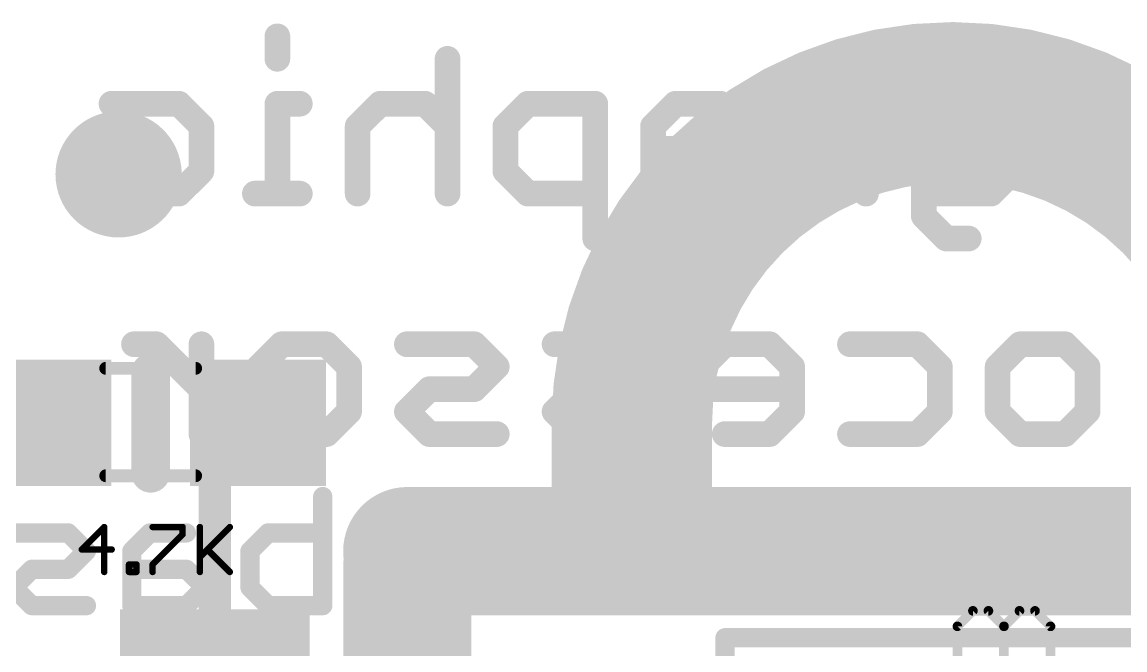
# Model space of a CAD drawing. Extents: x -13.2 to 24.1, y -14.7 to 9.9.
# Drawn here: x -0.76 to 7.97, y -3.77 to 1.21 of the extents above; entities that cross this region are included whole.
import ezdxf

# ---------------------------------------------------------------- set-up
doc = ezdxf.new("R2010")
doc.units = 0
for name, color, linetype in [('1', 12, 'CONTINUOUS'), ('21', 53, 'CONTINUOUS'), ('22', 6, 'CONTINUOUS'), ('27', 253, 'CONTINUOUS'), ('51', 53, 'CONTINUOUS')]:
    doc.layers.add(name, color=color, linetype=linetype)

# ---------------------------------------------------------------- blocks, each defined once
blk = doc.blocks.new('RECT')
blk.add_solid([(-0.5, -0.5), (0.5, -0.5), (-0.5, 0.5), (0.5, 0.5)])
blk = doc.blocks.new('PIE')
at = {"const_width": 0.5}
blk.add_lwpolyline([(0, -0.25, 1), (0, 0.25, 1), (0, -0.25)], format="xyb", dxfattribs=at)

msp = doc.modelspace()

# ---------------------------------------------------------------- linework, layer by layer
at = {"layer": '1', "const_width": 0.254}
for points in [[(-1.917, -1.9685), (-0.596, -1.9685)], [(0.762, -2.3105), (1.104, -1.9685)], [(0.762, -4.0665), (0.762, -2.3105)]]:
    msp.add_lwpolyline(points, dxfattribs=at)
at = {"layer": '1', "const_width": 0.127}
for points in [[(-0.596, -2.032, 1), (-0.596, -1.905)], [(1.1489, -2.0134, 1), (1.0591, -1.9236)], [(0.8255, -2.3105, 1), (0.6985, -2.3105)], [(0.7171, -2.2656, 1), (0.8069, -2.3554)]]:
    msp.add_lwpolyline(points, format="xyb", dxfattribs=at)
at = {"layer": '21'}
for points, const_width in [([(6.604, 0.5715, 0.4142), (4.064, -1.9685)], 1.27), ([(6.604, 0.889, 1), (6.604, 0.254)], 0.635), ([(9.144, -1.9685, 0.4142), (6.6065, 0.5715)], 1.27), ([(6.6067, 0.889, 1), (6.6064, 0.254)], 0.635), ([(6.604, 0.254, 1), (6.604, 0.889)], 0.635), ([(6.6065, 0.254, 1), (6.6065, 0.889)], 0.635), ([(4.3815, -1.9685, 1), (3.7465, -1.9685)], 0.635), ([(0.3302, -1.5685, 1), (0.1778, -1.5685)], 0.1524), ([(3.7465, -1.9685, 1), (4.3815, -1.9685)], 0.635), ([(0.1778, -2.3685, 1), (0.3302, -2.3685)], 0.1524), ([(3.7465, -2.7305, 1), (4.3815, -2.7305)], 0.635), ([(2.286, -2.7305, 1), (2.286, -3.2385)], 0.508), ([(2.54, -3.1115, 1), (2.032, -3.1115)], 0.508), ([(4.801, -3.6324, 1), (4.801, -3.7086)], 0.0762)]:
    msp.add_lwpolyline(points, format="xyb", dxfattribs=dict(at, const_width=const_width))
for points, const_width in [([(6.604, 0.5715), (6.6065, 0.5715)], 1.27), ([(4.064, -2.7305), (4.064, -1.9685)], 1.27), ([(0.254, -1.5685), (0.254, -2.3685)], 0.3048), ([(2.286, -2.9845), (10.922, -2.9845)], 1.016), ([(2.286, -3.1115), (2.286, -9.0805)], 1.016), ([(8.407, -3.6705), (4.801, -3.6705)], 0.1524)]:
    msp.add_lwpolyline(points, dxfattribs=dict(at, const_width=const_width))
at = {"layer": '22'}
for points, const_width in [([(1.2571, 1.0933), (1.2571, 0.9153)], 0.2032), ([(2.6044, 0.9153), (2.6044, -0.1524)], 0.2032), ([(-0.0564, 0.5594), (0.4775, 0.5594)], 0.2032), ([(0.4775, 0.5594), (0.6554, 0.3815)], 0.2032), ([(1.435, 0.5594), (1.2571, 0.5594)], 0.2032), ([(1.2571, 0.5594), (1.2571, -0.1524)], 0.2032), ([(2.0706, 0.5594), (1.8926, 0.3815)], 0.2032), ([(2.4265, 0.5594), (2.0706, 0.5594)], 0.2032), ([(2.6044, 0.3815), (2.4265, 0.5594)], 0.2032), ([(3.24, 0.5594), (3.062, 0.3815)], 0.2032), ([(3.7738, 0.5594), (3.24, 0.5594)], 0.2032), ([(3.7738, -0.5083), (3.7738, 0.5594)], 0.2032), ([(4.4094, 0.5594), (4.2314, 0.3815)], 0.2032), ([(4.7653, 0.5594), (4.4094, 0.5594)], 0.2032), ([(5.5618, 0.5594), (5.3839, 0.5594)], 0.2032), ([(5.9177, 0.2035), (5.5618, 0.5594)], 0.2032), ([(5.9177, -0.1524), (5.9177, 0.5594)], 0.2032), ([(6.3753, -0.3304), (6.3753, 0.5594)], 0.2032), ([(6.3753, 0.5594), (6.9092, 0.5594)], 0.2032), ([(6.9092, 0.5594), (7.0871, 0.3815)], 0.2032), ([(7.5447, 0.3815), (7.7227, 0.5594)], 0.2032), ([(7.7227, 0.5594), (8.0786, 0.5594)], 0.2032), ([(0.6554, 0.3815), (0.6554, 0.0255)], 0.2032), ([(1.8926, 0.3815), (1.8926, -0.1524)], 0.2032), ([(3.062, 0.3815), (3.062, 0.0255)], 0.2032), ([(4.2314, 0.3815), (4.2314, -0.1524)], 0.2032), ([(7.0871, 0.3815), (7.0871, 0.0255)], 0.2032), ([(7.5447, 0.0255), (7.5447, 0.3815)], 0.2032), ([(4.7653, 0.2035), (4.2314, 0.2035)], 0.2032), ([(4.9432, 0.0255), (4.7653, 0.2035)], 0.2032), ([(0.6554, 0.0255), (0.4775, -0.1524)], 0.2032), ([(3.062, 0.0255), (3.24, -0.1524)], 0.2032), ([(4.7653, -0.1524), (4.9432, 0.0255)], 0.2032), ([(7.0871, 0.0255), (6.9092, -0.1524)], 0.2032), ([(7.7227, -0.1524), (7.5447, 0.0255)], 0.2032), ([(0.4775, -0.1524), (-0.0564, -0.1524)], 0.2032), ([(1.435, -0.1524), (1.0791, -0.1524)], 0.2032), ([(3.24, -0.1524), (3.7738, -0.1524)], 0.2032), ([(4.2314, -0.1524), (4.7653, -0.1524)], 0.2032), ([(6.9092, -0.1524), (6.3753, -0.1524)], 0.2032), ([(8.0786, -0.1524), (7.7227, -0.1524)], 0.2032), ([(6.5533, -0.5083), (6.3753, -0.3304)], 0.2032), ([(6.7312, -0.5083), (6.5533, -0.5083)], 0.2032), ([(0.2995, -1.3456), (0.1216, -1.3456)], 0.2032), ([(0.6554, -1.7015), (0.2995, -1.3456)], 0.2032), ([(0.6554, -2.0574), (0.6554, -1.3456)], 0.2032), ([(1.113, -1.5235), (1.291, -1.3456)], 0.2032), ([(1.291, -1.3456), (1.6469, -1.3456)], 0.2032), ([(1.6469, -1.3456), (1.8248, -1.5235)], 0.2032), ([(2.8163, -1.3456), (2.2824, -1.3456)], 0.2032), ([(2.9942, -1.5235), (2.8163, -1.3456)], 0.2032), ([(3.9857, -1.3456), (3.4518, -1.3456)], 0.2032), ([(4.1636, -1.5235), (3.9857, -1.3456)], 0.2032), ([(4.7992, -1.3456), (4.6212, -1.5235)], 0.2032), ([(5.1551, -1.3456), (4.7992, -1.3456)], 0.2032), ([(5.333, -1.5235), (5.1551, -1.3456)], 0.2032), ([(5.7906, -1.3456), (6.3245, -1.3456)], 0.2032), ([(6.3245, -1.3456), (6.5024, -1.5235)], 0.2032), ([(6.96, -1.5235), (7.138, -1.3456)], 0.2032), ([(7.138, -1.3456), (7.4939, -1.3456)], 0.2032), ([(7.4939, -1.3456), (7.6718, -1.5235)], 0.2032), ([(1.113, -1.8795), (1.113, -1.5235)], 0.2032), ([(1.8248, -1.5235), (1.8248, -1.8795)], 0.2032), ([(2.8163, -1.7015), (2.9942, -1.5235)], 0.2032), ([(3.9857, -1.7015), (4.1636, -1.5235)], 0.2032), ([(4.6212, -1.5235), (4.6212, -1.7015)], 0.2032), ([(5.333, -1.8795), (5.333, -1.5235)], 0.2032), ([(6.5024, -1.5235), (6.5024, -1.8795)], 0.2032), ([(6.96, -1.8795), (6.96, -1.5235)], 0.2032), ([(7.6718, -1.5235), (7.6718, -1.8795)], 0.2032), ([(2.2824, -1.8795), (2.4604, -1.7015)], 0.2032), ([(2.4604, -1.7015), (2.8163, -1.7015)], 0.2032), ([(3.4518, -1.8795), (3.6298, -1.7015)], 0.2032), ([(3.6298, -1.7015), (3.9857, -1.7015)], 0.2032), ([(4.6212, -1.7015), (5.333, -1.7015)], 0.2032), ([(1.291, -2.0574), (1.113, -1.8795)], 0.2032), ([(1.8248, -1.8795), (1.6469, -2.0574)], 0.2032), ([(2.4604, -2.0574), (2.2824, -1.8795)], 0.2032), ([(3.6298, -2.0574), (3.4518, -1.8795)], 0.2032), ([(5.1551, -2.0574), (5.333, -1.8795)], 0.2032), ([(6.5024, -1.8795), (6.3245, -2.0574)], 0.2032), ([(7.138, -2.0574), (6.96, -1.8795)], 0.2032), ([(7.6718, -1.8795), (7.4939, -2.0574)], 0.2032), ([(1.6469, -2.0574), (1.291, -2.0574)], 0.2032), ([(2.9942, -2.0574), (2.4604, -2.0574)], 0.2032), ([(4.1636, -2.0574), (3.6298, -2.0574)], 0.2032), ([(4.7992, -2.0574), (5.1551, -2.0574)], 0.2032), ([(6.3245, -2.0574), (5.7906, -2.0574)], 0.2032), ([(7.4939, -2.0574), (7.138, -2.0574)], 0.2032), ([(1.6163, -2.552), (1.6163, -3.4163)], 0.1524), ([(6.4973, -2.552), (6.4973, -3.4163)], 0.1524), ([(-0.3988, -2.8401), (-0.8309, -2.8401)], 0.1524), ([(-0.2547, -2.9841), (-0.3988, -2.8401)], 0.1524), ([(0.2487, -2.8401), (0.1046, -2.9841)], 0.1524), ([(0.5368, -2.8401), (0.2487, -2.8401)], 0.1524), ([(1.0401, -2.9841), (1.1842, -2.8401)], 0.1524), ([(1.1842, -2.8401), (1.6163, -2.8401)], 0.1524), ([(3.0552, -2.8401), (2.9112, -2.9841)], 0.1524), ([(3.3433, -2.8401), (3.0552, -2.8401)], 0.1524), ([(3.4874, -2.9841), (3.3433, -2.8401)], 0.1524), ([(3.9789, -2.8401), (3.8348, -2.8401)], 0.1524), ([(4.267, -3.1282), (3.9789, -2.8401)], 0.1524), ([(4.267, -3.4163), (4.267, -2.8401)], 0.1524), ([(4.7703, -2.8401), (4.6263, -2.9841)], 0.1524), ([(5.0584, -2.8401), (4.7703, -2.8401)], 0.1524), ([(5.5618, -3.2722), (5.5618, -2.8401)], 0.1524), ([(6.138, -2.8401), (6.138, -3.2722)], 0.1524), ([(6.9295, -2.8401), (6.4973, -2.8401)], 0.1524), ([(7.0735, -2.9841), (6.9295, -2.8401)], 0.1524), ([(7.565, -2.8401), (7.421, -2.8401)], 0.1524), ([(7.8531, -3.1282), (7.565, -2.8401)], 0.1524), ([(7.8531, -3.4163), (7.8531, -2.8401)], 0.1524), ([(-0.3988, -3.1282), (-0.2547, -2.9841)], 0.1524), ([(0.1046, -2.9841), (0.1046, -3.4163)], 0.1524), ([(1.0401, -3.2722), (1.0401, -2.9841)], 0.1524), ([(2.5519, -2.9841), (1.9756, -2.9841)], 0.1524), ([(2.9112, -2.9841), (2.9112, -3.1282)], 0.1524), ([(3.4874, -3.2722), (3.4874, -2.9841)], 0.1524), ([(4.6263, -2.9841), (4.6263, -3.4163)], 0.1524), ([(7.0735, -3.2722), (7.0735, -2.9841)], 0.1524), ([(-0.8309, -3.2722), (-0.6869, -3.1282)], 0.1524), ([(-0.6869, -3.1282), (-0.3988, -3.1282)], 0.1524), ([(0.5368, -3.1282), (0.1046, -3.1282)], 0.1524), ([(0.6808, -3.2722), (0.5368, -3.1282)], 0.1524), ([(2.9112, -3.1282), (3.4874, -3.1282)], 0.1524), ([(5.0584, -3.1282), (4.6263, -3.1282)], 0.1524), ([(5.2025, -3.2722), (5.0584, -3.1282)], 0.1524), ([(-0.6869, -3.4163), (-0.8309, -3.2722)], 0.1524), ([(0.5368, -3.4163), (0.6808, -3.2722)], 0.1524), ([(1.1842, -3.4163), (1.0401, -3.2722)], 0.1524), ([(3.3433, -3.4163), (3.4874, -3.2722)], 0.1524), ([(5.0584, -3.4163), (5.2025, -3.2722)], 0.1524), ([(5.7058, -3.4163), (5.5618, -3.2722)], 0.1524), ([(5.8499, -3.2722), (5.7058, -3.4163)], 0.1524), ([(5.994, -3.4163), (5.8499, -3.2722)], 0.1524), ([(6.138, -3.2722), (5.994, -3.4163)], 0.1524), ([(6.9295, -3.4163), (7.0735, -3.2722)], 0.1524), ([(-0.2547, -3.4163), (-0.6869, -3.4163)], 0.1524), ([(0.1046, -3.4163), (0.5368, -3.4163)], 0.1524), ([(1.6163, -3.4163), (1.1842, -3.4163)], 0.1524), ([(3.0552, -3.4163), (3.3433, -3.4163)], 0.1524), ([(4.6263, -3.4163), (5.0584, -3.4163)], 0.1524), ([(6.4973, -3.4163), (6.9295, -3.4163)], 0.1524)]:
    msp.add_lwpolyline(points, dxfattribs=dict(at, const_width=const_width))
for points, const_width in [([(1.3079, 1.0933, 1), (1.2063, 1.0933)], 0.1016), ([(1.2063, 0.9153, 1), (1.3079, 0.9153)], 0.1016), ([(2.6552, 0.9153, 1), (2.5536, 0.9153)], 0.1016), ([(-0.0564, 0.6102, 1), (-0.0564, 0.5086)], 0.1016), ([(0.5134, 0.5953, 1), (0.4416, 0.5235)], 0.1016), ([(0.4775, 0.5086, 1), (0.4775, 0.6102)], 0.1016), ([(1.2571, 0.6102, 1), (1.2571, 0.5086)], 0.1016), ([(1.3079, 0.5594, 1), (1.2063, 0.5594)], 0.1016), ([(1.435, 0.5086, 1), (1.435, 0.6102)], 0.1016), ([(2.0706, 0.6102, 1), (2.0706, 0.5086)], 0.1016), ([(2.1065, 0.5235, 1), (2.0347, 0.5953)], 0.1016), ([(2.4624, 0.5953, 1), (2.3906, 0.5235)], 0.1016), ([(2.4265, 0.5086, 1), (2.4265, 0.6102)], 0.1016), ([(3.24, 0.6102, 1), (3.24, 0.5086)], 0.1016), ([(3.2759, 0.5235, 1), (3.204, 0.5953)], 0.1016), ([(3.8246, 0.5594, 1), (3.723, 0.5594)], 0.1016), ([(3.7738, 0.5086, 1), (3.7738, 0.6102)], 0.1016), ([(4.4094, 0.6102, 1), (4.4094, 0.5086)], 0.1016), ([(4.4453, 0.5235, 1), (4.3734, 0.5953)], 0.1016), ([(4.7653, 0.5086, 1), (4.7653, 0.6102)], 0.1016), ([(5.3839, 0.6102, 1), (5.3839, 0.5086)], 0.1016), ([(5.5977, 0.5953, 1), (5.5259, 0.5235)], 0.1016), ([(5.5618, 0.5086, 1), (5.5618, 0.6102)], 0.1016), ([(5.9685, 0.5594, 1), (5.8669, 0.5594)], 0.1016), ([(6.4261, 0.5594, 1), (6.3245, 0.5594)], 0.1016), ([(6.3753, 0.6102, 1), (6.3753, 0.5086)], 0.1016), ([(6.9451, 0.5953, 1), (6.8732, 0.5235)], 0.1016), ([(6.9092, 0.5086, 1), (6.9092, 0.6102)], 0.1016), ([(7.7227, 0.6102, 1), (7.7227, 0.5086)], 0.1016), ([(7.7586, 0.5235, 1), (7.6867, 0.5953)], 0.1016), ([(0.7062, 0.3815, 1), (0.6046, 0.3815)], 0.1016), ([(0.6195, 0.3455, 1), (0.6914, 0.4174)], 0.1016), ([(1.9434, 0.3815, 1), (1.8418, 0.3815)], 0.1016), ([(1.8567, 0.4174, 1), (1.9285, 0.3455)], 0.1016), ([(2.5685, 0.3455, 1), (2.6403, 0.4174)], 0.1016), ([(3.1128, 0.3815, 1), (3.0112, 0.3815)], 0.1016), ([(3.0261, 0.4174, 1), (3.0979, 0.3455)], 0.1016), ([(4.2822, 0.3815, 1), (4.1806, 0.3815)], 0.1016), ([(4.1955, 0.4174, 1), (4.2673, 0.3455)], 0.1016), ([(7.1379, 0.3815, 1), (7.0363, 0.3815)], 0.1016), ([(7.0512, 0.3455, 1), (7.123, 0.4174)], 0.1016), ([(7.5955, 0.3815, 1), (7.4939, 0.3815)], 0.1016), ([(7.5088, 0.4174, 1), (7.5806, 0.3455)], 0.1016), ([(4.2314, 0.2543, 1), (4.2314, 0.1527)], 0.1016), ([(4.8012, 0.2394, 1), (4.7294, 0.1676)], 0.1016), ([(4.7653, 0.1527, 1), (4.7653, 0.2543)], 0.1016), ([(5.8818, 0.1676, 1), (5.9536, 0.2394)], 0.1016), ([(0.6914, -0.0104, 1), (0.6195, 0.0615)], 0.1016), ([(3.0979, 0.0615, 1), (3.0261, -0.0104)], 0.1016), ([(4.9791, -0.0104, 1), (4.9073, 0.0615)], 0.1016), ([(4.9073, -0.0104, 1), (4.9791, 0.0615)], 0.1016), ([(7.123, -0.0104, 1), (7.0512, 0.0615)], 0.1016), ([(7.5806, 0.0615, 1), (7.5088, -0.0104)], 0.1016), ([(0.6046, 0.0255, 1), (0.7062, 0.0255)], 0.1016), ([(3.0112, 0.0255, 1), (3.1128, 0.0255)], 0.1016), ([(7.0363, 0.0255, 1), (7.1379, 0.0255)], 0.1016), ([(7.4939, 0.0255, 1), (7.5955, 0.0255)], 0.1016), ([(-0.0564, -0.1016, 1), (-0.0564, -0.2032)], 0.1016), ([(0.4416, -0.1165, 1), (0.5134, -0.1883)], 0.1016), ([(0.4775, -0.2032, 1), (0.4775, -0.1016)], 0.1016), ([(1.0791, -0.1016, 1), (1.0791, -0.2032)], 0.1016), ([(1.435, -0.2032, 1), (1.435, -0.1016)], 0.1016), ([(3.24, -0.1016, 1), (3.24, -0.2032)], 0.1016), ([(3.204, -0.1883, 1), (3.2759, -0.1165)], 0.1016), ([(3.7738, -0.2032, 1), (3.7738, -0.1016)], 0.1016), ([(4.2314, -0.1016, 1), (4.2314, -0.2032)], 0.1016), ([(4.7294, -0.1165, 1), (4.8012, -0.1883)], 0.1016), ([(4.7653, -0.2032, 1), (4.7653, -0.1016)], 0.1016), ([(6.3753, -0.1016, 1), (6.3753, -0.2032)], 0.1016), ([(6.8732, -0.1165, 1), (6.9451, -0.1883)], 0.1016), ([(6.9092, -0.2032, 1), (6.9092, -0.1016)], 0.1016), ([(7.7227, -0.1016, 1), (7.7227, -0.2032)], 0.1016), ([(7.6867, -0.1883, 1), (7.7586, -0.1165)], 0.1016), ([(1.2063, -0.1524, 1), (1.3079, -0.1524)], 0.1016), ([(1.8418, -0.1524, 1), (1.9434, -0.1524)], 0.1016), ([(2.5536, -0.1524, 1), (2.6552, -0.1524)], 0.1016), ([(4.1806, -0.1524, 1), (4.2822, -0.1524)], 0.1016), ([(5.8669, -0.1524, 1), (5.9685, -0.1524)], 0.1016), ([(6.4112, -0.2944, 1), (6.3394, -0.3663)], 0.1016), ([(6.3245, -0.3304, 1), (6.4261, -0.3304)], 0.1016), ([(6.5533, -0.4575, 1), (6.5533, -0.5591)], 0.1016), ([(6.5173, -0.5442, 1), (6.5892, -0.4724)], 0.1016), ([(6.7312, -0.5591, 1), (6.7312, -0.4575)], 0.1016), ([(3.723, -0.5083, 1), (3.8246, -0.5083)], 0.1016), ([(0.1216, -1.2948, 1), (0.1216, -1.3964)], 0.1016), ([(0.3354, -1.3097, 1), (0.2636, -1.3815)], 0.1016), ([(0.2995, -1.3964, 1), (0.2995, -1.2948)], 0.1016), ([(0.7062, -1.3456, 1), (0.6046, -1.3456)], 0.1016), ([(1.291, -1.2948, 1), (1.291, -1.3964)], 0.1016), ([(1.3269, -1.3815, 1), (1.2551, -1.3097)], 0.1016), ([(1.6828, -1.3097, 1), (1.611, -1.3815)], 0.1016), ([(1.6469, -1.3964, 1), (1.6469, -1.2948)], 0.1016), ([(2.2824, -1.2948, 1), (2.2824, -1.3964)], 0.1016), ([(2.8522, -1.3097, 1), (2.7804, -1.3815)], 0.1016), ([(2.8163, -1.3964, 1), (2.8163, -1.2948)], 0.1016), ([(3.4518, -1.2948, 1), (3.4518, -1.3964)], 0.1016), ([(4.0216, -1.3097, 1), (3.9498, -1.3815)], 0.1016), ([(3.9857, -1.3964, 1), (3.9857, -1.2948)], 0.1016), ([(4.7992, -1.2948, 1), (4.7992, -1.3964)], 0.1016), ([(4.8351, -1.3815, 1), (4.7632, -1.3097)], 0.1016), ([(5.191, -1.3097, 1), (5.1191, -1.3815)], 0.1016), ([(5.1551, -1.3964, 1), (5.1551, -1.2948)], 0.1016), ([(5.7906, -1.2948, 1), (5.7906, -1.3964)], 0.1016), ([(6.3604, -1.3097, 1), (6.2885, -1.3815)], 0.1016), ([(6.3245, -1.3964, 1), (6.3245, -1.2948)], 0.1016), ([(7.138, -1.2948, 1), (7.138, -1.3964)], 0.1016), ([(7.1739, -1.3815, 1), (7.102, -1.3097)], 0.1016), ([(7.5298, -1.3097, 1), (7.4579, -1.3815)], 0.1016), ([(7.4939, -1.3964, 1), (7.4939, -1.2948)], 0.1016), ([(1.1638, -1.5235, 1), (1.0622, -1.5235)], 0.1016), ([(1.0771, -1.4876, 1), (1.1489, -1.5595)], 0.1016), ([(1.8756, -1.5235, 1), (1.774, -1.5235)], 0.1016), ([(1.7889, -1.5595, 1), (1.8607, -1.4876)], 0.1016), ([(3.0301, -1.5595, 1), (2.9583, -1.4876)], 0.1016), ([(2.9583, -1.5595, 1), (3.0301, -1.4876)], 0.1016), ([(4.1995, -1.5595, 1), (4.1277, -1.4876)], 0.1016), ([(4.1277, -1.5595, 1), (4.1995, -1.4876)], 0.1016), ([(4.672, -1.5235, 1), (4.5704, -1.5235)], 0.1016), ([(4.5853, -1.4876, 1), (4.6571, -1.5595)], 0.1016), ([(5.3838, -1.5235, 1), (5.2822, -1.5235)], 0.1016), ([(5.2971, -1.5595, 1), (5.3689, -1.4876)], 0.1016), ([(6.5532, -1.5235, 1), (6.4516, -1.5235)], 0.1016), ([(6.4665, -1.5595, 1), (6.5383, -1.4876)], 0.1016), ([(7.0108, -1.5235, 1), (6.9092, -1.5235)], 0.1016), ([(6.9241, -1.4876, 1), (6.9959, -1.5595)], 0.1016), ([(7.7226, -1.5235, 1), (7.621, -1.5235)], 0.1016), ([(7.6359, -1.5595, 1), (7.7077, -1.4876)], 0.1016), ([(0.6195, -1.7374, 1), (0.6914, -1.6656)], 0.1016), ([(2.4604, -1.6507, 1), (2.4604, -1.7523)], 0.1016), ([(2.4963, -1.7374, 1), (2.4244, -1.6656)], 0.1016), ([(2.7804, -1.6656, 1), (2.8522, -1.7374)], 0.1016), ([(2.8163, -1.7523, 1), (2.8163, -1.6507)], 0.1016), ([(3.6298, -1.6507, 1), (3.6298, -1.7523)], 0.1016), ([(3.6657, -1.7374, 1), (3.5938, -1.6656)], 0.1016), ([(3.9498, -1.6656, 1), (4.0216, -1.7374)], 0.1016), ([(3.9857, -1.7523, 1), (3.9857, -1.6507)], 0.1016), ([(4.6212, -1.6507, 1), (4.6212, -1.7523)], 0.1016), ([(4.5704, -1.7015, 1), (4.672, -1.7015)], 0.1016), ([(5.333, -1.7523, 1), (5.333, -1.6507)], 0.1016), ([(1.1489, -1.8435, 1), (1.0771, -1.9154)], 0.1016), ([(1.0622, -1.8795, 1), (1.1638, -1.8795)], 0.1016), ([(1.774, -1.8795, 1), (1.8756, -1.8795)], 0.1016), ([(1.8607, -1.9154, 1), (1.7889, -1.8435)], 0.1016), ([(2.3183, -1.8435, 1), (2.2465, -1.9154)], 0.1016), ([(2.2465, -1.8435, 1), (2.3183, -1.9154)], 0.1016), ([(3.4877, -1.8435, 1), (3.4159, -1.9154)], 0.1016), ([(3.4159, -1.8435, 1), (3.4877, -1.9154)], 0.1016), ([(5.2822, -1.8795, 1), (5.3838, -1.8795)], 0.1016), ([(5.3689, -1.9154, 1), (5.2971, -1.8435)], 0.1016), ([(6.4516, -1.8795, 1), (6.5532, -1.8795)], 0.1016), ([(6.5383, -1.9154, 1), (6.4665, -1.8435)], 0.1016), ([(6.9959, -1.8435, 1), (6.9241, -1.9154)], 0.1016), ([(6.9092, -1.8795, 1), (7.0108, -1.8795)], 0.1016), ([(7.621, -1.8795, 1), (7.7226, -1.8795)], 0.1016), ([(7.7077, -1.9154, 1), (7.6359, -1.8435)], 0.1016), ([(0.6046, -2.0574, 1), (0.7062, -2.0574)], 0.1016), ([(1.291, -2.0066, 1), (1.291, -2.1082)], 0.1016), ([(1.2551, -2.0933, 1), (1.3269, -2.0215)], 0.1016), ([(1.611, -2.0215, 1), (1.6828, -2.0933)], 0.1016), ([(1.6469, -2.1082, 1), (1.6469, -2.0066)], 0.1016), ([(2.4604, -2.0066, 1), (2.4604, -2.1082)], 0.1016), ([(2.4244, -2.0933, 1), (2.4963, -2.0215)], 0.1016), ([(2.9942, -2.1082, 1), (2.9942, -2.0066)], 0.1016), ([(3.6298, -2.0066, 1), (3.6298, -2.1082)], 0.1016), ([(3.5938, -2.0933, 1), (3.6657, -2.0215)], 0.1016), ([(4.1636, -2.1082, 1), (4.1636, -2.0066)], 0.1016), ([(4.7992, -2.0066, 1), (4.7992, -2.1082)], 0.1016), ([(5.1191, -2.0215, 1), (5.191, -2.0933)], 0.1016), ([(5.1551, -2.1082, 1), (5.1551, -2.0066)], 0.1016), ([(5.7906, -2.0066, 1), (5.7906, -2.1082)], 0.1016), ([(6.2885, -2.0215, 1), (6.3604, -2.0933)], 0.1016), ([(6.3245, -2.1082, 1), (6.3245, -2.0066)], 0.1016), ([(7.138, -2.0066, 1), (7.138, -2.1082)], 0.1016), ([(7.102, -2.0933, 1), (7.1739, -2.0215)], 0.1016), ([(7.4579, -2.0215, 1), (7.5298, -2.0933)], 0.1016), ([(7.4939, -2.1082, 1), (7.4939, -2.0066)], 0.1016), ([(1.6544, -2.552, 1), (1.5782, -2.552)], 0.0762), ([(6.5354, -2.552, 1), (6.4592, -2.552)], 0.0762), ([(-0.3718, -2.8131, 1), (-0.4257, -2.867)], 0.0762), ([(-0.3988, -2.8782, 1), (-0.3988, -2.802)], 0.0762), ([(0.2487, -2.802, 1), (0.2487, -2.8782)], 0.0762), ([(0.2756, -2.867, 1), (0.2217, -2.8131)], 0.0762), ([(0.5368, -2.8782, 1), (0.5368, -2.802)], 0.0762), ([(1.1842, -2.802, 1), (1.1842, -2.8782)], 0.0762), ([(1.2111, -2.867, 1), (1.1572, -2.8131)], 0.0762), ([(1.6163, -2.8782, 1), (1.6163, -2.802)], 0.0762), ([(3.0552, -2.802, 1), (3.0552, -2.8782)], 0.0762), ([(3.0822, -2.867, 1), (3.0283, -2.8131)], 0.0762), ([(3.3703, -2.8131, 1), (3.3164, -2.867)], 0.0762), ([(3.3433, -2.8782, 1), (3.3433, -2.802)], 0.0762), ([(3.8348, -2.802, 1), (3.8348, -2.8782)], 0.0762), ([(4.0058, -2.8131, 1), (3.9519, -2.867)], 0.0762), ([(3.9789, -2.8782, 1), (3.9789, -2.802)], 0.0762), ([(4.3051, -2.8401, 1), (4.2289, -2.8401)], 0.0762), ([(4.7703, -2.802, 1), (4.7703, -2.8782)], 0.0762), ([(4.7973, -2.867, 1), (4.7434, -2.8131)], 0.0762), ([(5.0584, -2.8782, 1), (5.0584, -2.802)], 0.0762), ([(5.5999, -2.8401, 1), (5.5237, -2.8401)], 0.0762), ([(6.1761, -2.8401, 1), (6.0999, -2.8401)], 0.0762), ([(6.4973, -2.802, 1), (6.4973, -2.8782)], 0.0762), ([(6.9564, -2.8131, 1), (6.9025, -2.867)], 0.0762), ([(6.9295, -2.8782, 1), (6.9295, -2.802)], 0.0762), ([(7.421, -2.802, 1), (7.421, -2.8782)], 0.0762), ([(7.592, -2.8131, 1), (7.5381, -2.867)], 0.0762), ([(7.565, -2.8782, 1), (7.565, -2.802)], 0.0762), ([(7.8912, -2.8401, 1), (7.815, -2.8401)], 0.0762), ([(-0.2278, -3.0111, 1), (-0.2816, -2.9572)], 0.0762), ([(-0.2816, -3.0111, 1), (-0.2278, -2.9572)], 0.0762), ([(0.1427, -2.9841, 1), (0.0665, -2.9841)], 0.0762), ([(0.0777, -2.9572, 1), (0.1315, -3.0111)], 0.0762), ([(1.0782, -2.9841, 1), (1.002, -2.9841)], 0.0762), ([(1.0132, -2.9572, 1), (1.0671, -3.0111)], 0.0762), ([(1.9756, -2.946, 1), (1.9756, -3.0222)], 0.0762), ([(2.5519, -3.0222, 1), (2.5519, -2.946)], 0.0762), ([(2.8842, -2.9572, 1), (2.9381, -3.0111)], 0.0762), ([(2.9493, -2.9841, 1), (2.8731, -2.9841)], 0.0762), ([(3.5255, -2.9841, 1), (3.4493, -2.9841)], 0.0762), ([(3.4604, -3.0111, 1), (3.5143, -2.9572)], 0.0762), ([(4.5993, -2.9572, 1), (4.6532, -3.0111)], 0.0762), ([(4.6644, -2.9841, 1), (4.5882, -2.9841)], 0.0762), ([(7.1116, -2.9841, 1), (7.0354, -2.9841)], 0.0762), ([(7.0466, -3.0111, 1), (7.1005, -2.9572)], 0.0762), ([(-0.6869, -3.0901, 1), (-0.6869, -3.1663)], 0.0762), ([(-0.6599, -3.1551, 1), (-0.7138, -3.1012)], 0.0762), ([(-0.3988, -3.1663, 1), (-0.3988, -3.0901)], 0.0762), ([(0.1046, -3.0901, 1), (0.1046, -3.1663)], 0.0762), ([(0.5637, -3.1012, 1), (0.5098, -3.1551)], 0.0762), ([(0.5368, -3.1663, 1), (0.5368, -3.0901)], 0.0762), ([(2.9112, -3.0901, 1), (2.9112, -3.1663)], 0.0762), ([(3.4874, -3.1663, 1), (3.4874, -3.0901)], 0.0762), ([(4.6263, -3.0901, 1), (4.6263, -3.1663)], 0.0762), ([(5.0854, -3.1012, 1), (5.0315, -3.1551)], 0.0762), ([(5.0584, -3.1663, 1), (5.0584, -3.0901)], 0.0762), ([(-0.4257, -3.1012, 1), (-0.3718, -3.1551)], 0.0762), ([(2.8731, -3.1282, 1), (2.9493, -3.1282)], 0.0762), ([(4.24, -3.1551, 1), (4.2939, -3.1012)], 0.0762), ([(7.8262, -3.1551, 1), (7.8801, -3.1012)], 0.0762), ([(0.7078, -3.2992, 1), (0.6539, -3.2453)], 0.0762), ([(0.6539, -3.2992, 1), (0.7078, -3.2453)], 0.0762), ([(1.0671, -3.2453, 1), (1.0132, -3.2992)], 0.0762), ([(3.5143, -3.2992, 1), (3.4604, -3.2453)], 0.0762), ([(5.2294, -3.2992, 1), (5.1756, -3.2453)], 0.0762), ([(5.1756, -3.2992, 1), (5.2294, -3.2453)], 0.0762), ([(5.5887, -3.2453, 1), (5.5348, -3.2992)], 0.0762), ([(5.8768, -3.2453, 1), (5.823, -3.2992)], 0.0762), ([(5.8768, -3.2992, 1), (5.823, -3.2453)], 0.0762), ([(6.165, -3.2992, 1), (6.1111, -3.2453)], 0.0762), ([(7.1005, -3.2992, 1), (7.0466, -3.2453)], 0.0762), ([(1.002, -3.2722, 1), (1.0782, -3.2722)], 0.0762), ([(3.4493, -3.2722, 1), (3.5255, -3.2722)], 0.0762), ([(5.5237, -3.2722, 1), (5.5999, -3.2722)], 0.0762), ([(6.0999, -3.2722, 1), (6.1761, -3.2722)], 0.0762), ([(7.0354, -3.2722, 1), (7.1116, -3.2722)], 0.0762), ([(-0.6869, -3.3782, 1), (-0.6869, -3.4544)], 0.0762), ([(-0.7138, -3.4432, 1), (-0.6599, -3.3894)], 0.0762), ([(-0.2547, -3.4544, 1), (-0.2547, -3.3782)], 0.0762), ([(0.1046, -3.3782, 1), (0.1046, -3.4544)], 0.0762), ([(0.0665, -3.4163, 1), (0.1427, -3.4163)], 0.0762), ([(0.5098, -3.3894, 1), (0.5637, -3.4432)], 0.0762), ([(0.5368, -3.4544, 1), (0.5368, -3.3782)], 0.0762), ([(1.1842, -3.3782, 1), (1.1842, -3.4544)], 0.0762), ([(1.1572, -3.4432, 1), (1.2111, -3.3894)], 0.0762), ([(1.5782, -3.4163, 1), (1.6544, -3.4163)], 0.0762), ([(1.6163, -3.4544, 1), (1.6163, -3.3782)], 0.0762), ([(3.0552, -3.3782, 1), (3.0552, -3.4544)], 0.0762), ([(3.3164, -3.3894, 1), (3.3703, -3.4432)], 0.0762), ([(3.3433, -3.4544, 1), (3.3433, -3.3782)], 0.0762), ([(4.2289, -3.4163, 1), (4.3051, -3.4163)], 0.0762), ([(4.6263, -3.3782, 1), (4.6263, -3.4544)], 0.0762), ([(4.5882, -3.4163, 1), (4.6644, -3.4163)], 0.0762), ([(5.0315, -3.3894, 1), (5.0854, -3.4432)], 0.0762), ([(5.0584, -3.4544, 1), (5.0584, -3.3782)], 0.0762), ([(5.6789, -3.3894, 1), (5.7328, -3.4432)], 0.0762), ([(5.6789, -3.4432, 1), (5.7328, -3.3894)], 0.0762), ([(5.967, -3.3894, 1), (6.0209, -3.4432)], 0.0762), ([(5.967, -3.4432, 1), (6.0209, -3.3894)], 0.0762), ([(6.4973, -3.3782, 1), (6.4973, -3.4544)], 0.0762), ([(6.4592, -3.4163, 1), (6.5354, -3.4163)], 0.0762), ([(6.9025, -3.3894, 1), (6.9564, -3.4432)], 0.0762), ([(6.9295, -3.4544, 1), (6.9295, -3.3782)], 0.0762), ([(7.815, -3.4163, 1), (7.8912, -3.4163)], 0.0762)]:
    msp.add_lwpolyline(points, format="xyb", dxfattribs=dict(at, const_width=const_width))
at = {"layer": '27'}
for points, const_width in [([(-0.1142, -2.7937), (-0.2921, -2.9717)], 0.0508), ([(-0.1142, -3.1496), (-0.1142, -2.7937)], 0.0508), ([(0.2692, -2.7937), (0.5065, -2.7937)], 0.0508), ([(0.5065, -2.7937), (0.5065, -2.853)], 0.0508), ([(0.6434, -2.7937), (0.6434, -3.1496)], 0.0508), ([(0.6434, -3.031), (0.8807, -2.7937)], 0.0508), ([(0.5065, -2.853), (0.2692, -3.0903)], 0.0508), ([(-0.2921, -2.9717), (-0.0548, -2.9717)], 0.0508), ([(0.7027, -2.9717), (0.8807, -3.1496)], 0.0508), ([(0.0821, -3.1496), (0.0821, -3.0903)], 0.0508), ([(0.0821, -3.0903), (0.1414, -3.0903)], 0.0508), ([(0.1414, -3.1496), (0.0821, -3.1496)], 0.0508), ([(0.1414, -3.0903), (0.1414, -3.1496)], 0.0508), ([(0.2692, -3.0903), (0.2692, -3.1496)], 0.0508), ([(6.6415, -3.5802), (6.7643, -3.4573)], 0.0762), ([(6.7643, -3.4573), (6.8872, -3.4573)], 0.0762), ([(6.8872, -3.4573), (7.0101, -3.5802)], 0.0762), ([(7.0101, -3.5802), (7.133, -3.4573)], 0.0762), ([(7.133, -3.4573), (7.2558, -3.4573)], 0.0762), ([(7.2558, -3.4573), (7.3787, -3.5802)], 0.0762), ([(6.6415, -3.8259), (6.6415, -3.5802)], 0.0762), ([(7.0101, -3.8259), (7.0101, -3.5802)], 0.0762), ([(7.3787, -3.5802), (7.3787, -3.8259)], 0.0762)]:
    msp.add_lwpolyline(points, dxfattribs=dict(at, const_width=const_width))
for points, const_width in [([(-0.1014, -2.7937, 1), (-0.1268, -2.7937)], 0.0254), ([(-0.1052, -2.8027, 1), (-0.1231, -2.7847)], 0.0254), ([(0.2692, -2.781, 1), (0.2692, -2.8064)], 0.0254), ([(0.5192, -2.7937, 1), (0.4938, -2.7937)], 0.0254), ([(0.5065, -2.8064, 1), (0.5065, -2.781)], 0.0254), ([(0.6561, -2.7937, 1), (0.6307, -2.7937)], 0.0254), ([(0.8897, -2.8027, 1), (0.8717, -2.7847)], 0.0254), ([(0.4938, -2.853, 1), (0.5192, -2.853)], 0.0254), ([(0.5155, -2.862, 1), (0.4975, -2.844)], 0.0254), ([(-0.2921, -2.959, 1), (-0.2921, -2.9844)], 0.0254), ([(-0.3011, -2.9627, 1), (-0.2831, -2.9806)], 0.0254), ([(-0.0548, -2.9844, 1), (-0.0548, -2.959)], 0.0254), ([(0.7117, -2.9627, 1), (0.6938, -2.9806)], 0.0254), ([(0.6344, -3.022, 1), (0.6524, -3.0399)], 0.0254), ([(-0.1268, -3.1496, 1), (-0.1014, -3.1496)], 0.0254), ([(0.0948, -3.0903, 1), (0.0694, -3.0903)], 0.0254), ([(0.0821, -3.0776, 1), (0.0821, -3.103)], 0.0254), ([(0.0821, -3.1369, 1), (0.0821, -3.1623)], 0.0254), ([(0.0694, -3.1496, 1), (0.0948, -3.1496)], 0.0254), ([(0.1541, -3.0903, 1), (0.1287, -3.0903)], 0.0254), ([(0.1287, -3.1496, 1), (0.1541, -3.1496)], 0.0254), ([(0.1414, -3.103, 1), (0.1414, -3.0776)], 0.0254), ([(0.1414, -3.1623, 1), (0.1414, -3.1369)], 0.0254), ([(0.2819, -3.0903, 1), (0.2565, -3.0903)], 0.0254), ([(0.2602, -3.0813, 1), (0.2782, -3.0993)], 0.0254), ([(0.2565, -3.1496, 1), (0.2819, -3.1496)], 0.0254), ([(0.6307, -3.1496, 1), (0.6561, -3.1496)], 0.0254), ([(0.8717, -3.1586, 1), (0.8897, -3.1406)], 0.0254), ([(6.7643, -3.4383, 1), (6.7643, -3.4764)], 0.0381), ([(6.7778, -3.4708, 1), (6.7509, -3.4439)], 0.0381), ([(6.9007, -3.4439, 1), (6.8737, -3.4708)], 0.0381), ([(6.8872, -3.4764, 1), (6.8872, -3.4383)], 0.0381), ([(7.133, -3.4383, 1), (7.133, -3.4764)], 0.0381), ([(7.1464, -3.4708, 1), (7.1195, -3.4439)], 0.0381), ([(7.2693, -3.4439, 1), (7.2424, -3.4708)], 0.0381), ([(7.2558, -3.4764, 1), (7.2558, -3.4383)], 0.0381), ([(6.6605, -3.5802, 1), (6.6224, -3.5802)], 0.0381), ([(6.628, -3.5667, 1), (6.6549, -3.5937)], 0.0381), ([(7.0291, -3.5802, 1), (6.991, -3.5802)], 0.0381), ([(6.9966, -3.5667, 1), (7.0236, -3.5937)], 0.0381), ([(6.9966, -3.5937, 1), (7.0236, -3.5667)], 0.0381), ([(7.3978, -3.5802, 1), (7.3597, -3.5802)], 0.0381), ([(7.3652, -3.5937, 1), (7.3922, -3.5667)], 0.0381)]:
    msp.add_lwpolyline(points, format="xyb", dxfattribs=dict(at, const_width=const_width))
at = {"layer": '51'}
for points, const_width in [([(-0.102, -1.5365), (0.61, -1.5365)], 0.1016), ([(-0.102, -2.3875), (0.61, -2.3875)], 0.1016), ([(4.801, -3.6705), (4.801, -8.3945)], 0.1524)]:
    msp.add_lwpolyline(points, dxfattribs=dict(at, const_width=const_width))
for points, const_width in [([(-0.102, -1.5111, 1), (-0.102, -1.5619)], 0.0508), ([(0.61, -1.5619, 1), (0.61, -1.5111)], 0.0508), ([(-0.102, -2.3621, 1), (-0.102, -2.4129)], 0.0508), ([(0.61, -2.4129, 1), (0.61, -2.3621)], 0.0508), ([(4.8391, -3.6705, 1), (4.7629, -3.6705)], 0.0762)]:
    msp.add_lwpolyline(points, format="xyb", dxfattribs=dict(at, const_width=const_width))

# ---------------------------------------------------------------- block references
at = {"layer": '1'}
msp.add_blockref('PIE', (0, 0), dxfattribs=at)
at = {"layer": '1', "xscale": 1.075}
for p in [(-0.596, -1.9685), (1.104, -1.9685)]:
    msp.add_blockref('RECT', p, dxfattribs=at)
at = {"layer": '1', "xscale": 1.24, "yscale": 1.5, "rotation": 90}
msp.add_blockref('RECT', (0.762, -4.0665), dxfattribs=at)
at = {"layer": '51', "xscale": 0.5001, "yscale": 0.95}
for p in [(-0.3342, -1.9634), (0.8343, -1.9634)]:
    msp.add_blockref('RECT', p, dxfattribs=at)

doc.saveas('drawing.dxf')
